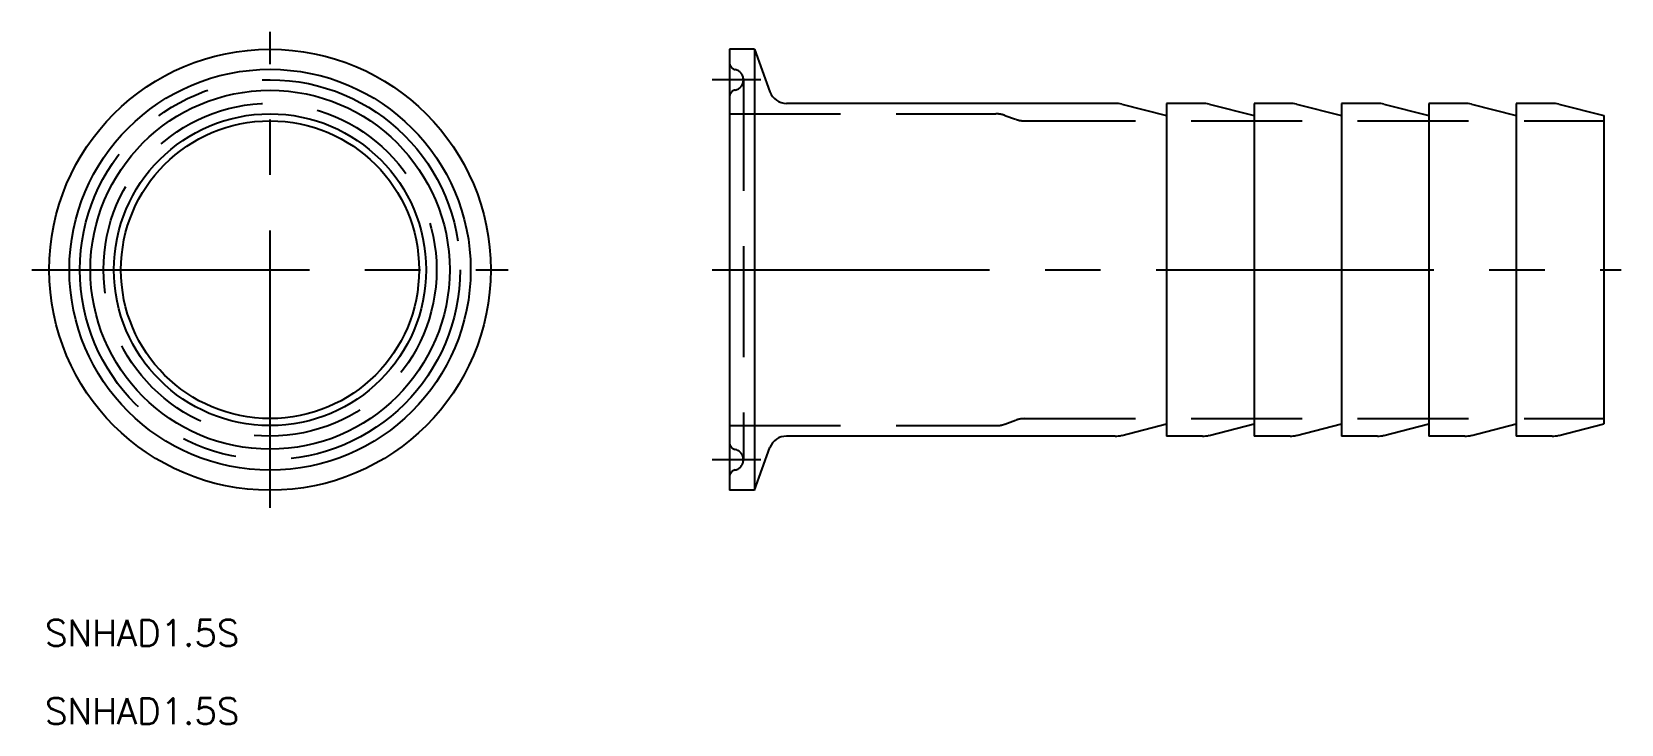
# Model space of a CAD drawing. Extents: x -27 to 155, y -52 to 27.
import ezdxf

# ---------------------------------------------------------------- set-up
doc = ezdxf.new("R2010")
doc.units = 0
doc.linetypes.add('CENTER', pattern=[50.8, 31.75, -6.35, 6.35, -6.35])
doc.linetypes.add('DASHED', pattern=[19.05, 12.7, -6.35])
doc.layers.get('0').update_dxf_attribs({"linetype": 'CONTINUOUS'})
doc.layers.add('CENTER', color=1, linetype='CENTER')
doc.styles.get("Standard").update_dxf_attribs({"font": 'txt.shx', "height": 3, "bigfont": 'bigfont.shx'})

msp = doc.modelspace()

# ---------------------------------------------------------------- linework, layer by layer
at = {"color": 7, "linetype": 'CONTINUOUS'}
for p, q in [((52.56, 25.25), (52.56, -25.25)), ((55.41, 25.25), (52.56, 25.25)), ((55.41, 25.25), (55.41, -25.25)), ((55.41, 25.25), (57.19, 20.37)), ((96.68, 19.05), (59.07, 19.05)), ((97.42, 18.96), (102.56, 17.65)), ((102.56, 19.05), (102.56, -19.05)), ((106.68, 19.05), (102.56, 19.05)), ((107.42, 18.96), (112.56, 17.65)), ((112.56, 19.05), (112.56, -19.05)), ((116.68, 19.05), (112.56, 19.05)), ((117.42, 18.96), (122.56, 17.65)), ((122.56, 19.05), (122.56, -19.05)), ((126.68, 19.05), (122.56, 19.05)), ((127.42, 18.96), (132.56, 17.65)), ((132.56, 19.05), (132.56, -19.05)), ((136.68, 19.05), (132.56, 19.05)), ((137.42, 18.96), (142.56, 17.65)), ((142.56, 19.05), (142.56, -19.05)), ((146.68, 19.05), (142.56, 19.05)), ((147.42, 18.96), (152.56, 17.65)), ((152.56, 17.65), (152.56, -17.65)), ((97.42, -18.96), (102.56, -17.65)), ((107.42, -18.96), (112.56, -17.65)), ((117.42, -18.96), (122.56, -17.65)), ((127.42, -18.96), (132.56, -17.65)), ((137.42, -18.96), (142.56, -17.65)), ((147.42, -18.96), (152.56, -17.65)), ((96.68, -19.05), (59.07, -19.05)), ((106.68, -19.05), (102.56, -19.05)), ((116.68, -19.05), (112.56, -19.05)), ((126.68, -19.05), (122.56, -19.05)), ((136.68, -19.05), (132.56, -19.05)), ((146.68, -19.05), (142.56, -19.05)), ((55.41, -25.25), (57.19, -20.37)), ((55.41, -25.25), (52.56, -25.25))]:
    msp.add_line(p, q, dxfattribs=at)
at = {"color": 3, "linetype": 'DASHED'}
for p, q in [((54.16, 21.75), (54.16, -21.75)), ((52.56, 17.85), (83.04, 17.85)), ((84.05, 17.67), (85.29, 17.23)), ((86.31, 17.05), (152.56, 17.05)), ((52.56, -17.85), (83.04, -17.85)), ((84.05, -17.67), (85.29, -17.23)), ((86.31, -17.05), (152.56, -17.05))]:
    msp.add_line(p, q, dxfattribs=at)
at = {"color": 7, "linetype": 'CONTINUOUS'}
for radius in [25.25, 22.95, 20.55, 17.85, 17.05]:
    msp.add_circle((0, 0), radius, dxfattribs=at)
at = {"color": 3, "linetype": 'DASHED'}
msp.add_circle((0, 0), 19.05, dxfattribs=at)
for centre, radius, start, end in [((53.36, 23.71), 0.8, 180, 258.463), ((52.96, 21.75), 1.2, 281.537, 78.463), ((53.36, 19.79), 0.8, 101.537, 180), ((83.04, 14.85), 3, 70.2011, 90), ((86.31, 20.05), 3, 250.2011, 270), ((83.04, -14.85), 3, 270, 289.7989), ((86.31, -20.05), 3, 90, 109.7989), ((53.36, -19.79), 0.8, 180, 258.463), ((52.96, -21.75), 1.2, 281.537, 78.463), ((53.36, -23.71), 0.8, 101.537, 180)]:
    msp.add_arc(centre, radius, start, end, dxfattribs=at)
at = {"color": 7, "linetype": 'CONTINUOUS'}
for centre, radius, start, end in [((59.07, 21.05), 2, 200, 270), ((96.68, 16.05), 3, 75.7189, 90), ((106.68, 16.05), 3, 75.7189, 90), ((116.68, 16.05), 3, 75.7189, 90), ((126.68, 16.05), 3, 75.7189, 90), ((136.68, 16.05), 3, 75.7189, 90), ((146.68, 16.05), 3, 75.7189, 90), ((59.07, -21.05), 2, 90, 160), ((96.68, -16.05), 3, 270, 284.2811), ((106.68, -16.05), 3, 270, 284.2811), ((116.68, -16.05), 3, 270, 284.2811), ((126.68, -16.05), 3, 270, 284.2811), ((136.68, -16.05), 3, 270, 284.2811), ((146.68, -16.05), 3, 270, 284.2811)]:
    msp.add_arc(centre, radius, start, end, dxfattribs=at)
at = {"layer": 'CENTER', "color": 1, "linetype": 'CENTER'}
for p, q in [((0, -27.25), (0, 27.25)), ((56.16, 21.75), (50.56, 21.75)), ((-27.25, 0), (27.25, 0)), ((50.56, 0), (154.56, 0)), ((56.16, -21.75), (50.56, -21.75))]:
    msp.add_line(p, q, dxfattribs=at)
msp.add_circle((0, 0), 21.75, dxfattribs=at)

# ---------------------------------------------------------------- texts
at = {"color": 7, "linetype": 'CONTINUOUS'}
for p in [(-25.75, -43.1), (-25.75, -52.04)]:
    msp.add_text('SNHAD1.5S', height=3, dxfattribs=at).set_placement(p)

doc.saveas('drawing.dxf')
